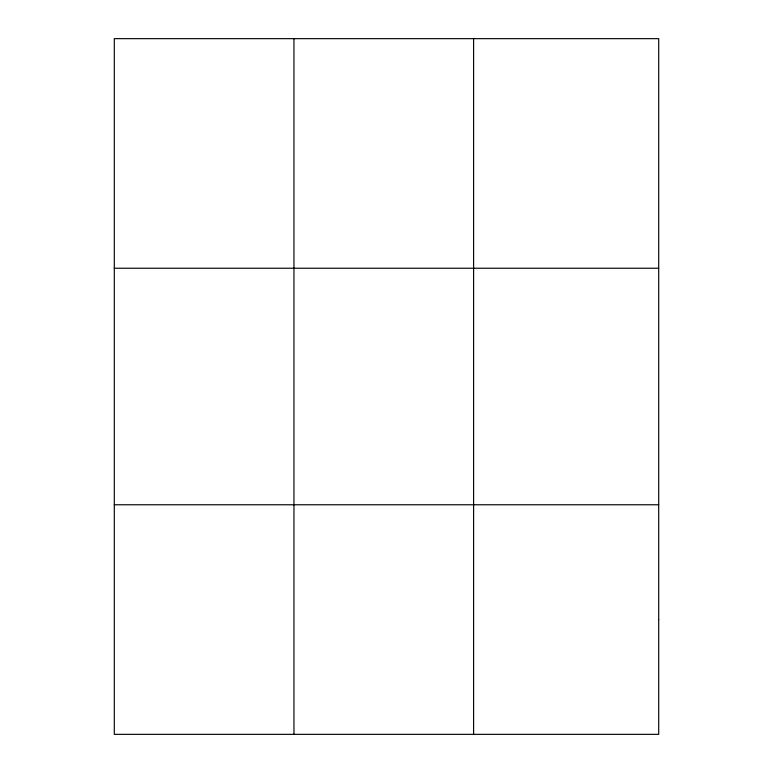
<?xml version="1.0" encoding="UTF-8"?>
<svg xmlns="http://www.w3.org/2000/svg" width="773" height="773" viewBox="0 0 773 773"><rect width="100%" height="100%" fill="white"/><g stroke="black" fill="none" stroke-linecap="round" stroke-linejoin="round"><path stroke-width="1.16" d="M293.953 38.65L293.953 734.35M473.607 38.65L473.607 734.35M114.298 268.231L658.702 268.231M114.298 504.769L658.702 504.769M658.702 619.56L658.702 734.35L114.298 734.35L114.298 38.65L658.702 38.65L658.702 619.56"/></g></svg>
